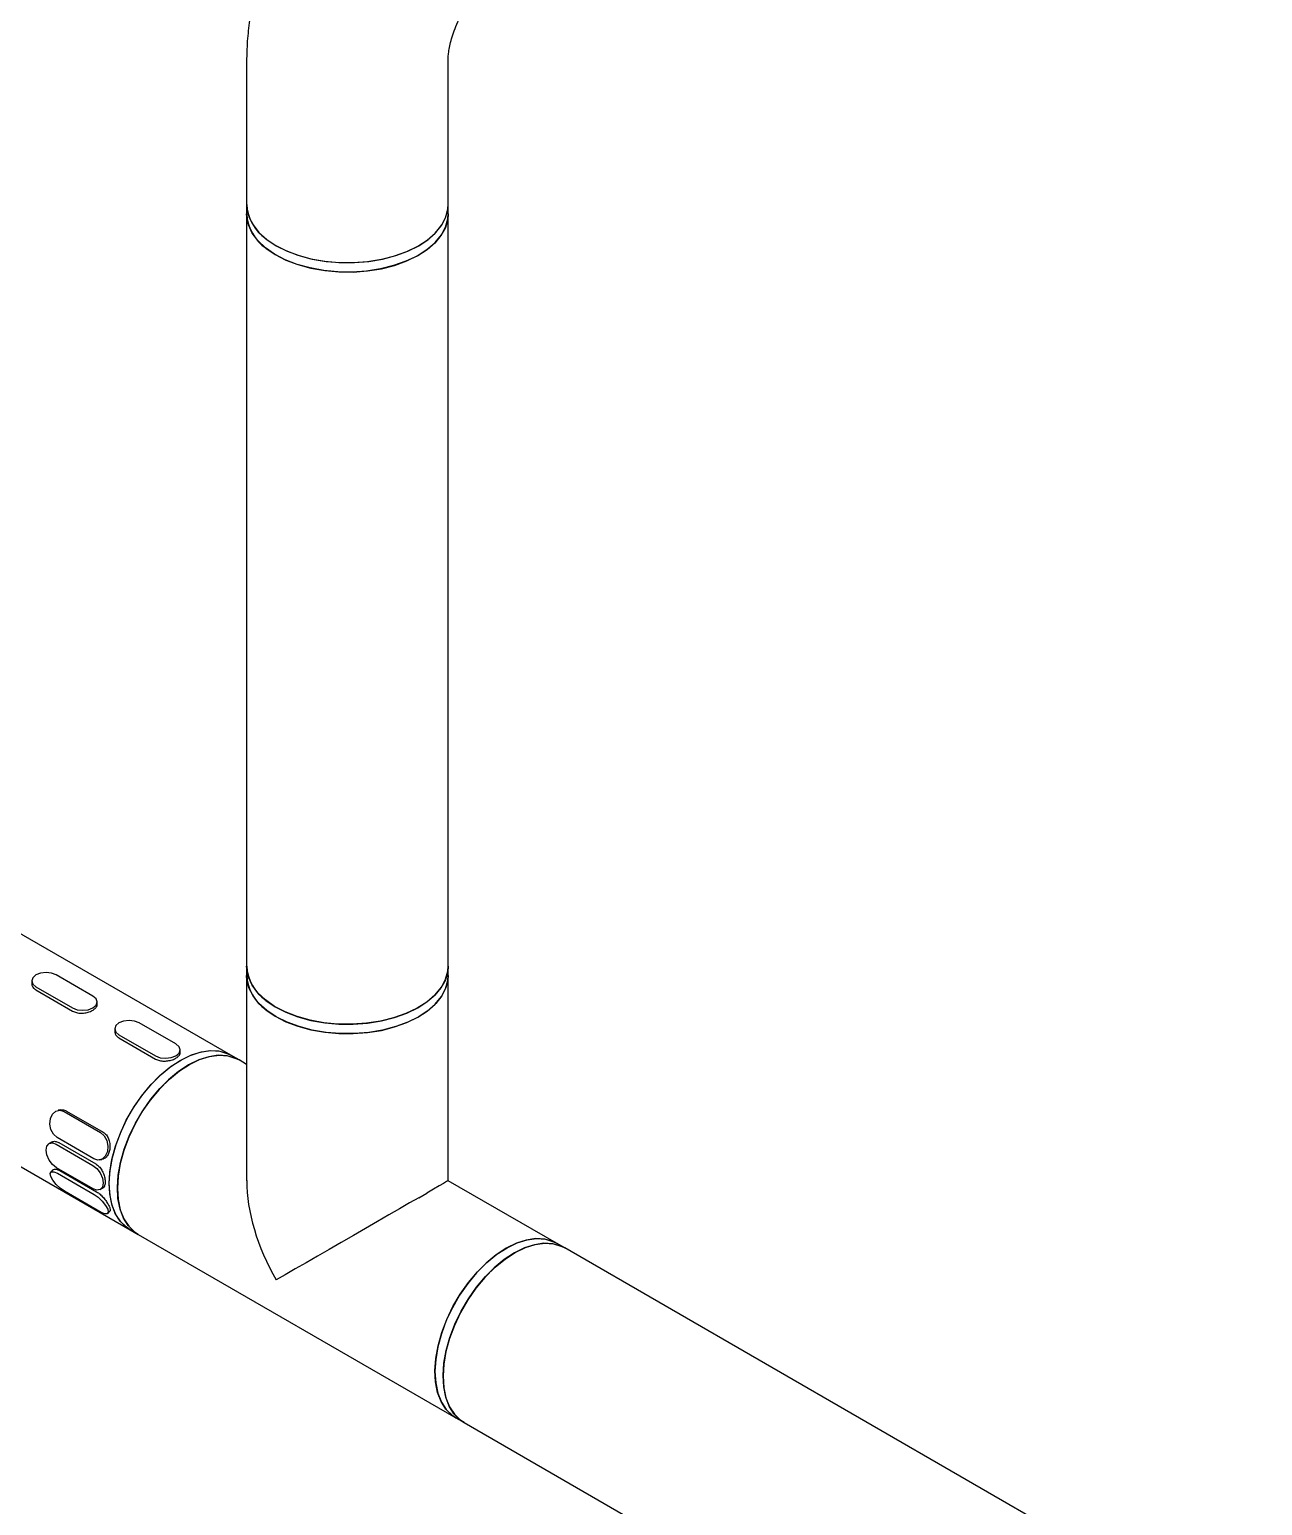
# Model space of a CAD drawing. Extents: x 0 to 3255, y 0 to 2385.
# Drawn here: x 2039.7 to 2253.7, y 1238.2 to 1494.4 of the extents above; entities that cross this region are included whole.
import ezdxf

# ---------------------------------------------------------------- set-up
doc = ezdxf.new("R2010")
doc.units = 0
doc.header["$LTSCALE"] = 10
doc.header["$MEASUREMENT"] = 0
doc.layers.get('0').update_dxf_attribs({"linetype": 'CONTINUOUS'})

msp = doc.modelspace()

# ---------------------------------------------------------------- linework, layer by layer
at = {"color": 7, "linetype": 'Continuous', "lineweight": 25}
for p, q in [((2077.37, 1489.35), (2077.37, 1464.04)), ((2112.37, 1464.04), (2112.37, 1489.35)), ((2077.37, 1464.04), (2077.37, 1462.41)), ((2112.37, 1462.41), (2112.37, 1464.04)), ((2077.37, 1462.41), (2077.37, 1331.8)), ((2112.37, 1331.8), (2112.37, 1462.41)), ((2074.63, 1316.33), (1933.25, 1397.95)), ((1915.75, 1367.65), (2057.14, 1286.03)), ((2050.67, 1326.61), (2044.31, 1330.29)), ((2077.37, 1331.8), (2077.37, 1330.16)), ((2077.37, 1330.16), (2077.37, 1294.55)), ((2112.37, 1330.16), (2112.37, 1331.8)), ((2112.37, 1294.55), (2112.37, 1330.16)), ((2040.05, 1329.24), (2040.05, 1328.76)), ((2040.78, 1328.22), (2047.14, 1324.55)), ((2040.78, 1327.67), (2047.14, 1323.99)), ((2051.41, 1325.12), (2051.41, 1325.6)), ((2054.47, 1320.91), (2054.47, 1320.43)), ((2055.2, 1319.9), (2061.56, 1316.22)), ((2065.1, 1318.29), (2058.73, 1321.96)), ((2055.2, 1319.34), (2061.56, 1315.67)), ((2065.83, 1316.79), (2065.83, 1317.27)), ((2076.05, 1315.52), (2074.63, 1316.33)), ((2077.37, 1314.75), (2076.05, 1315.52)), ((2045.08, 1306.83), (2044.66, 1306.77)), ((2045.66, 1306.56), (2052.02, 1302.89)), ((2046.11, 1306.64), (2052.47, 1302.97)), ((2050.83, 1298.36), (2044.47, 1302.03)), ((2043.48, 1301.24), (2043.06, 1301)), ((2044.31, 1300.88), (2050.68, 1297.2)), ((2044.79, 1301.16), (2051.16, 1297.48)), ((2050.7, 1293.13), (2044.34, 1296.81)), ((2051.83, 1298.16), (2052.25, 1298.23)), ((2043.72, 1296.42), (2043.35, 1296.04)), ((2044.51, 1295.84), (2050.87, 1292.17)), ((2044.96, 1296.29), (2051.32, 1292.62)), ((2131.19, 1283.69), (2112.37, 1294.55)), ((2052.1, 1289.05), (2045.74, 1292.72)), ((2051.95, 1293.01), (2052.37, 1293.25)), ((2053.26, 1288.85), (2053.63, 1289.23)), ((2057.14, 1286.03), (2058.55, 1285.21)), ((2058.55, 1285.21), (2113.69, 1253.38)), ((2132.6, 1282.87), (2131.19, 1283.69)), ((2253.74, 1212.94), (2132.6, 1282.87)), ((2113.69, 1253.38), (2115.11, 1252.57)), ((2115.11, 1252.57), (2169.32, 1221.27))]:
    msp.add_line(p, q, dxfattribs=at)
msp.add_line((2107.24, 1291.59), (2108.64, 1292.4))
at = {"color": 7, "linetype": 'Continuous', "lineweight": 25, "flags": 128}
for points in [[(2077.37, 1464.04), (2077.42, 1463.32), (2077.77, 1461.9), (2078.48, 1460.51), (2079.51, 1459.2), (2080.86, 1457.99), (2082.5, 1456.9), (2084.39, 1455.96), (2086.49, 1455.18), (2088.76, 1454.58), (2091.15, 1454.17), (2093.62, 1453.97), (2096.12, 1453.97), (2098.59, 1454.17), (2100.98, 1454.58), (2103.25, 1455.18), (2105.35, 1455.96), (2107.24, 1456.9), (2108.88, 1457.99), (2110.23, 1459.2), (2111.26, 1460.51), (2111.97, 1461.9), (2112.32, 1463.32), (2112.37, 1464.04)], [(2080.73, 1458.1), (2082.33, 1457), (2084.2, 1456.04), (2086.28, 1455.24), (2088.54, 1454.63), (2090.92, 1454.2), (2093.39, 1453.98), (2095.88, 1453.96), (2098.36, 1454.15), (2100.76, 1454.53), (2103.05, 1455.12), (2105.17, 1455.88), (2107.07, 1456.81), (2108.73, 1457.88), (2110.11, 1459.09), (2111.18, 1460.39), (2111.91, 1461.76), (2112.3, 1463.19), (2112.37, 1464.04)], [(2112.37, 1462.41), (2112.29, 1461.45), (2111.87, 1460.03), (2111.11, 1458.66), (2110.03, 1457.36), (2108.63, 1456.17), (2106.95, 1455.1), (2105.02, 1454.19), (2102.89, 1453.44), (2100.6, 1452.87), (2098.19, 1452.49), (2095.71, 1452.32), (2093.21, 1452.36), (2090.75, 1452.59), (2088.37, 1453.03), (2086.13, 1453.66), (2084.06, 1454.47), (2082.21, 1455.44), (2080.62, 1456.55), (2079.32, 1457.78), (2078.34, 1459.1), (2077.69, 1460.5), (2077.39, 1461.93), (2077.37, 1462.41)], [(2080.73, 1456.47), (2082.33, 1455.36), (2084.2, 1454.41), (2086.28, 1453.61), (2088.54, 1453), (2090.92, 1452.57), (2093.39, 1452.35), (2095.88, 1452.33), (2098.36, 1452.51), (2100.76, 1452.9), (2103.05, 1453.48), (2105.17, 1454.25), (2107.07, 1455.17), (2108.73, 1456.25), (2110.11, 1457.45), (2111.18, 1458.76), (2111.91, 1460.13), (2112.3, 1461.56), (2112.37, 1462.41)], [(2044.31, 1330.29), (2043.5, 1330.6), (2042.55, 1330.71), (2041.59, 1330.59), (2040.78, 1330.27), (2040.24, 1329.8), (2040.05, 1329.24), (2040.24, 1328.69), (2040.78, 1328.22)], [(2112.37, 1331.8), (2112.29, 1330.84), (2111.87, 1329.42), (2111.11, 1328.05), (2110.03, 1326.75), (2108.63, 1325.56), (2106.95, 1324.49), (2105.02, 1323.57), (2102.89, 1322.82), (2100.6, 1322.25), (2098.19, 1321.88), (2095.71, 1321.71), (2093.21, 1321.74), (2090.75, 1321.98), (2088.37, 1322.42), (2086.13, 1323.05), (2084.06, 1323.86), (2082.21, 1324.82), (2080.62, 1325.94), (2079.32, 1327.17), (2078.34, 1328.49), (2077.69, 1329.88), (2077.39, 1331.31), (2077.37, 1331.8)], [(2112.37, 1330.16), (2112.32, 1329.44), (2111.97, 1328.02), (2111.26, 1326.63), (2110.23, 1325.32), (2108.88, 1324.11), (2107.24, 1323.02), (2105.35, 1322.08), (2103.25, 1321.3), (2100.98, 1320.7), (2098.59, 1320.3), (2096.12, 1320.09), (2093.62, 1320.09), (2091.15, 1320.3), (2088.76, 1320.7), (2086.49, 1321.3), (2084.39, 1322.08), (2082.5, 1323.02), (2080.86, 1324.11), (2079.51, 1325.32), (2078.48, 1326.63), (2077.77, 1328.02), (2077.42, 1329.44), (2077.37, 1330.16)], [(2080.73, 1325.85), (2082.33, 1324.75), (2084.2, 1323.79), (2086.28, 1323), (2088.54, 1322.38), (2090.92, 1321.96), (2093.39, 1321.73), (2095.88, 1321.71), (2098.36, 1321.9), (2100.76, 1322.29), (2103.05, 1322.87), (2105.17, 1323.63), (2107.07, 1324.56), (2108.73, 1325.64), (2110.11, 1326.84), (2111.18, 1328.14), (2111.91, 1329.52), (2112.3, 1330.94), (2112.37, 1331.8)], [(2080.73, 1324.22), (2082.33, 1323.12), (2084.2, 1322.16), (2086.28, 1321.37), (2088.54, 1320.75), (2090.92, 1320.32), (2093.39, 1320.1), (2095.88, 1320.08), (2098.36, 1320.27), (2100.76, 1320.65), (2103.05, 1321.24), (2105.17, 1322), (2107.07, 1322.93), (2108.73, 1324), (2110.11, 1325.21), (2111.18, 1326.51), (2111.91, 1327.89), (2112.3, 1329.31), (2112.37, 1330.16)], [(2047.14, 1324.55), (2047.95, 1324.24), (2048.91, 1324.13), (2049.86, 1324.24), (2050.67, 1324.56), (2051.22, 1325.03), (2051.41, 1325.59), (2051.22, 1326.15), (2050.67, 1326.61)], [(2058.73, 1321.96), (2057.92, 1322.27), (2056.97, 1322.38), (2056.01, 1322.27), (2055.2, 1321.95), (2054.66, 1321.48), (2054.47, 1320.92), (2054.66, 1320.36), (2055.2, 1319.9)], [(2061.56, 1316.22), (2062.37, 1315.91), (2063.33, 1315.8), (2064.29, 1315.92), (2065.1, 1316.24), (2065.64, 1316.71), (2065.83, 1317.27), (2065.64, 1317.82), (2065.1, 1318.29)], [(2057.14, 1286.03), (2056.59, 1286.39), (2055.52, 1287.4), (2054.67, 1288.69), (2054.04, 1290.23), (2053.65, 1291.99), (2053.51, 1293.95), (2053.63, 1296.05), (2053.99, 1298.25), (2054.6, 1300.52), (2055.44, 1302.79), (2056.48, 1305.04), (2057.72, 1307.21), (2059.13, 1309.25), (2060.67, 1311.13), (2062.32, 1312.81), (2064.05, 1314.25), (2065.81, 1315.42)], [(2057.14, 1286.03), (2056.44, 1286.51), (2055.4, 1287.55), (2054.57, 1288.88), (2053.97, 1290.45), (2053.62, 1292.24), (2053.52, 1294.22), (2053.66, 1296.33), (2054.06, 1298.55), (2054.7, 1300.82), (2055.56, 1303.09), (2056.64, 1305.33), (2057.9, 1307.48), (2059.33, 1309.51), (2060.89, 1311.36), (2062.55, 1313.01), (2064.28, 1314.42), (2066.04, 1315.56), (2067.8, 1316.4), (2069.52, 1316.93), (2071.16, 1317.15), (2072.7, 1317.04), (2074.1, 1316.6), (2074.63, 1316.33)], [(2076.05, 1315.52), (2075.4, 1315.84), (2073.99, 1316.24), (2072.44, 1316.33), (2070.79, 1316.08), (2069.06, 1315.52), (2067.3, 1314.65), (2065.54, 1313.49), (2063.81, 1312.06), (2062.16, 1310.39), (2060.61, 1308.52), (2059.2, 1306.49), (2057.95, 1304.32), (2056.89, 1302.08), (2056.05, 1299.8), (2055.43, 1297.54), (2055.05, 1295.33), (2054.93, 1293.22)], [(2058.55, 1285.21), (2057.85, 1285.69), (2056.81, 1286.74), (2055.98, 1288.06), (2055.39, 1289.63), (2055.03, 1291.43), (2054.93, 1293.4), (2055.08, 1295.52), (2055.47, 1297.73), (2056.11, 1300), (2056.98, 1302.28), (2058.05, 1304.52), (2059.32, 1306.67), (2060.74, 1308.69), (2062.3, 1310.55), (2063.96, 1312.2), (2065.69, 1313.6), (2067.45, 1314.74), (2069.21, 1315.58), (2070.93, 1316.12), (2072.58, 1316.33), (2074.12, 1316.22), (2075.52, 1315.79), (2076.05, 1315.52)], [(2065.81, 1315.42), (2067.57, 1316.31), (2069.29, 1316.88), (2070.95, 1317.14), (2072.51, 1317.07), (2073.93, 1316.68), (2074.63, 1316.33)], [(2044.47, 1302.03), (2043.84, 1302.6), (2043.39, 1303.42), (2043.2, 1304.38), (2043.3, 1305.32), (2043.66, 1306.11), (2044.23, 1306.62), (2044.94, 1306.78), (2045.66, 1306.56)], [(2052.02, 1302.89), (2052.65, 1302.33), (2053.1, 1301.51), (2053.29, 1300.55), (2053.19, 1299.61), (2052.83, 1298.82), (2052.26, 1298.3), (2051.55, 1298.14), (2050.83, 1298.36)], [(2044.34, 1296.81), (2043.66, 1297.35), (2043.08, 1298.12), (2042.7, 1299.01), (2042.56, 1299.86), (2042.69, 1300.56), (2043.07, 1301), (2043.64, 1301.11), (2044.31, 1300.88)], [(2050.68, 1297.2), (2051.35, 1296.66), (2051.93, 1295.89), (2052.32, 1295), (2052.45, 1294.15), (2052.32, 1293.45), (2051.94, 1293.01), (2051.37, 1292.9), (2050.7, 1293.13)], [(2045.74, 1292.72), (2045.01, 1293.23), (2044.31, 1293.9), (2043.72, 1294.63), (2043.35, 1295.3), (2043.25, 1295.82), (2043.44, 1296.1), (2043.88, 1296.11), (2044.51, 1295.84)], [(2112.37, 1294.55), (2112.33, 1294.53), (2112.08, 1294.39), (2111.57, 1294.09), (2110.82, 1293.66), (2109.84, 1293.1), (2108.64, 1292.4)], [(2050.87, 1292.17), (2051.59, 1291.66), (2052.3, 1290.99), (2052.88, 1290.26), (2053.25, 1289.59), (2053.35, 1289.07), (2053.17, 1288.79), (2052.73, 1288.78), (2052.1, 1289.05)], [(2054.93, 1293.22), (2055.05, 1291.26), (2055.43, 1289.49), (2056.05, 1287.93), (2056.89, 1286.63), (2057.95, 1285.61), (2058.55, 1285.21)], [(2107.24, 1291.59), (2105.66, 1290.68), (2103.92, 1289.68), (2102.05, 1288.6), (2100.07, 1287.46), (2098.02, 1286.27), (2095.93, 1285.06), (2093.81, 1283.84), (2091.72, 1282.63), (2089.66, 1281.45), (2087.69, 1280.31), (2085.82, 1279.22), (2084.08, 1278.22), (2082.5, 1277.31)], [(2131.19, 1283.69), (2130.54, 1284.01), (2129.13, 1284.41), (2127.58, 1284.5), (2125.93, 1284.25), (2124.2, 1283.69), (2122.44, 1282.82), (2120.68, 1281.66), (2118.95, 1280.23), (2117.3, 1278.56), (2115.75, 1276.69), (2114.34, 1274.65), (2113.09, 1272.49), (2112.03, 1270.25), (2111.19, 1267.97), (2110.57, 1265.71), (2110.19, 1263.5), (2110.07, 1261.39)], [(2113.69, 1253.38), (2112.99, 1253.86), (2111.95, 1254.9), (2111.12, 1256.23), (2110.53, 1257.8), (2110.17, 1259.6), (2110.07, 1261.57), (2110.22, 1263.69), (2110.61, 1265.9), (2111.25, 1268.17), (2112.12, 1270.45), (2113.19, 1272.68), (2114.46, 1274.84), (2115.88, 1276.86), (2117.44, 1278.72), (2119.1, 1280.36), (2120.83, 1281.77), (2122.59, 1282.91), (2124.35, 1283.75), (2126.07, 1284.29), (2127.72, 1284.5), (2129.26, 1284.39), (2130.66, 1283.96), (2131.19, 1283.69)], [(2132.6, 1282.87), (2131.96, 1283.19), (2130.54, 1283.6), (2128.99, 1283.68), (2127.34, 1283.44), (2125.61, 1282.87), (2123.85, 1282), (2122.09, 1280.84), (2120.37, 1279.41), (2118.71, 1277.75), (2117.17, 1275.87), (2115.75, 1273.84), (2114.5, 1271.68), (2113.45, 1269.43), (2112.6, 1267.16), (2111.98, 1264.89), (2111.61, 1262.68), (2111.48, 1260.58), (2111.61, 1258.61), (2111.98, 1256.84), (2112.6, 1255.29), (2113.45, 1253.99), (2114.5, 1252.96), (2115.11, 1252.57)], [(2115.11, 1252.57), (2114.4, 1253.04), (2113.36, 1254.09), (2112.54, 1255.41), (2111.94, 1256.99), (2111.59, 1258.78), (2111.48, 1260.75), (2111.63, 1262.87), (2112.03, 1265.09), (2112.67, 1267.35), (2113.53, 1269.63), (2114.61, 1271.87), (2115.87, 1274.02), (2117.3, 1276.04), (2118.86, 1277.9), (2120.52, 1279.55), (2122.25, 1280.95), (2124.01, 1282.09), (2125.77, 1282.94), (2127.49, 1283.47), (2129.13, 1283.68), (2130.67, 1283.57), (2132.07, 1283.14), (2132.6, 1282.87)], [(2110.07, 1261.39), (2110.19, 1259.43), (2110.57, 1257.66), (2111.19, 1256.1), (2112.03, 1254.8), (2113.09, 1253.78), (2113.69, 1253.38)]]:
    msp.add_lwpolyline(points, dxfattribs=at)
at = {"color": 7, "linetype": 'Continuous', "lineweight": 25}
for centre in [(2085.13, 1464.5), (2085.13, 1462.86), (2085.13, 1332.25), (2085.13, 1330.62)]:
    msp.add_arc(centre, 7.76, 183.3429, 235.4793, dxfattribs=at)
msp.add_ellipse((2094.87, 1284.45), major_axis=(-12.37, 21.43), ratio=0.577335, start_param=0.785358, end_param=1.570756, dxfattribs=at)
for points, knots in [([(2103.8, 1535.11), (2103.2, 1534.76), (2101.62, 1533.81), (2099.14, 1532.06), (2096.41, 1529.82), (2093.81, 1527.34), (2091.34, 1524.68), (2089.04, 1521.84), (2086.92, 1518.84), (2084.97, 1515.72), (2083.21, 1512.48), (2081.66, 1509.14), (2080.32, 1505.72), (2079.2, 1502.24), (2078.33, 1498.69), (2077.72, 1495.11), (2077.42, 1491.99), (2077.39, 1490.07), (2077.37, 1489.35)], [0, 0, 0, 0, 0.039674, 0.104935, 0.17038, 0.23593, 0.301323, 0.366475, 0.431419, 0.496256, 0.561128, 0.62617, 0.691523, 0.757351, 0.823798, 0.890951, 0.958789, 1, 1, 1, 1]), ([(2112.37, 1489.35), (2112.37, 1489.46), (2112.37, 1489.77), (2112.43, 1490.49), (2112.61, 1491.56), (2112.93, 1492.82), (2113.39, 1494.23), (2114.01, 1495.75), (2114.78, 1497.3), (2115.67, 1498.84), (2116.65, 1500.29), (2117.68, 1501.61), (2118.71, 1502.73), (2119.68, 1503.64), (2120.52, 1504.32), (2121.03, 1504.66), (2121.25, 1504.78), (2121.29, 1504.81)], [0, 0, 0, 0, 0.038519, 0.105834, 0.17396, 0.243837, 0.31566, 0.389274, 0.464281, 0.540139, 0.616236, 0.69177, 0.766238, 0.839327, 0.911028, 0.981765, 1, 1, 1, 1]), ([(2040.05, 1328.76), (2040.08, 1328.59), (2040.13, 1328.23), (2040.46, 1327.87), (2040.72, 1327.71), (2040.78, 1327.67)], [0, 0, 0, 0, 0.4203998, 0.8524146, 1, 1, 1, 1]), ([(2047.14, 1323.99), (2047.36, 1323.9), (2047.79, 1323.7), (2048.62, 1323.61), (2049.47, 1323.69), (2050.26, 1323.92), (2050.9, 1324.26), (2051.29, 1324.67), (2051.45, 1324.96), (2051.41, 1325.11), (2051.41, 1325.11)], [0, 0, 0, 0, 0.141992, 0.283949, 0.42682, 0.5703, 0.712795, 0.854261, 0.996227, 1, 1, 1, 1]), ([(2054.47, 1320.44), (2054.5, 1320.26), (2054.55, 1319.91), (2054.88, 1319.54), (2055.14, 1319.38), (2055.2, 1319.34)], [0, 0, 0, 0, 0.4204, 0.852415, 1, 1, 1, 1]), ([(2061.56, 1315.67), (2061.78, 1315.57), (2062.22, 1315.37), (2063.04, 1315.29), (2063.89, 1315.37), (2064.68, 1315.6), (2065.32, 1315.94), (2065.71, 1316.34), (2065.88, 1316.64), (2065.83, 1316.79), (2065.83, 1316.79)], [0, 0, 0, 0, 0.141992, 0.283949, 0.42682, 0.5703, 0.712795, 0.854261, 0.996227, 1, 1, 1, 1]), ([(2045.08, 1306.81), (2045.14, 1306.83), (2045.41, 1306.91), (2045.77, 1306.81), (2046.04, 1306.67), (2046.11, 1306.64)], [0, 0, 0, 0, 0.167081, 0.787911, 1, 1, 1, 1]), ([(2052.47, 1302.97), (2052.66, 1302.83), (2053.04, 1302.55), (2053.43, 1301.85), (2053.64, 1301.04), (2053.65, 1300.19), (2053.48, 1299.39), (2053.14, 1298.76), (2052.72, 1298.35), (2052.39, 1298.28), (2052.25, 1298.26)], [0, 0, 0, 0, 0.12898, 0.257927, 0.387705, 0.518036, 0.647472, 0.775974, 0.904931, 1, 1, 1, 1]), ([(2043.48, 1301.24), (2043.65, 1301.31), (2043.98, 1301.44), (2044.46, 1301.33), (2044.73, 1301.19), (2044.79, 1301.16)], [0, 0, 0, 0, 0.425073, 0.853605, 1, 1, 1, 1]), ([(2051.16, 1297.48), (2051.35, 1297.35), (2051.74, 1297.07), (2052.23, 1296.4), (2052.59, 1295.62), (2052.79, 1294.83), (2052.83, 1294.11), (2052.68, 1293.58), (2052.51, 1293.29), (2052.37, 1293.26), (2052.36, 1293.26)], [0, 0, 0, 0, 0.142376, 0.284717, 0.427974, 0.571842, 0.714722, 0.856571, 0.998921, 1, 1, 1, 1]), ([(2043.75, 1296.4), (2043.77, 1296.43), (2043.85, 1296.57), (2044.21, 1296.59), (2044.62, 1296.47), (2044.89, 1296.33), (2044.96, 1296.29)], [0, 0, 0, 0, 0.130158, 0.501509, 0.873068, 1, 1, 1, 1]), ([(2051.32, 1292.62), (2051.52, 1292.49), (2051.92, 1292.22), (2052.52, 1291.61), (2053.03, 1290.94), (2053.43, 1290.28), (2053.67, 1289.74), (2053.74, 1289.37), (2053.65, 1289.28), (2053.61, 1289.25)], [0, 0, 0, 0, 0.1500933, 0.3001494, 0.4511714, 0.6028377, 0.7534623, 0.9029998, 1, 1, 1, 1])]:
    msp.add_open_spline(points, degree=3, knots=knots, dxfattribs=at)

doc.saveas('drawing.dxf')
